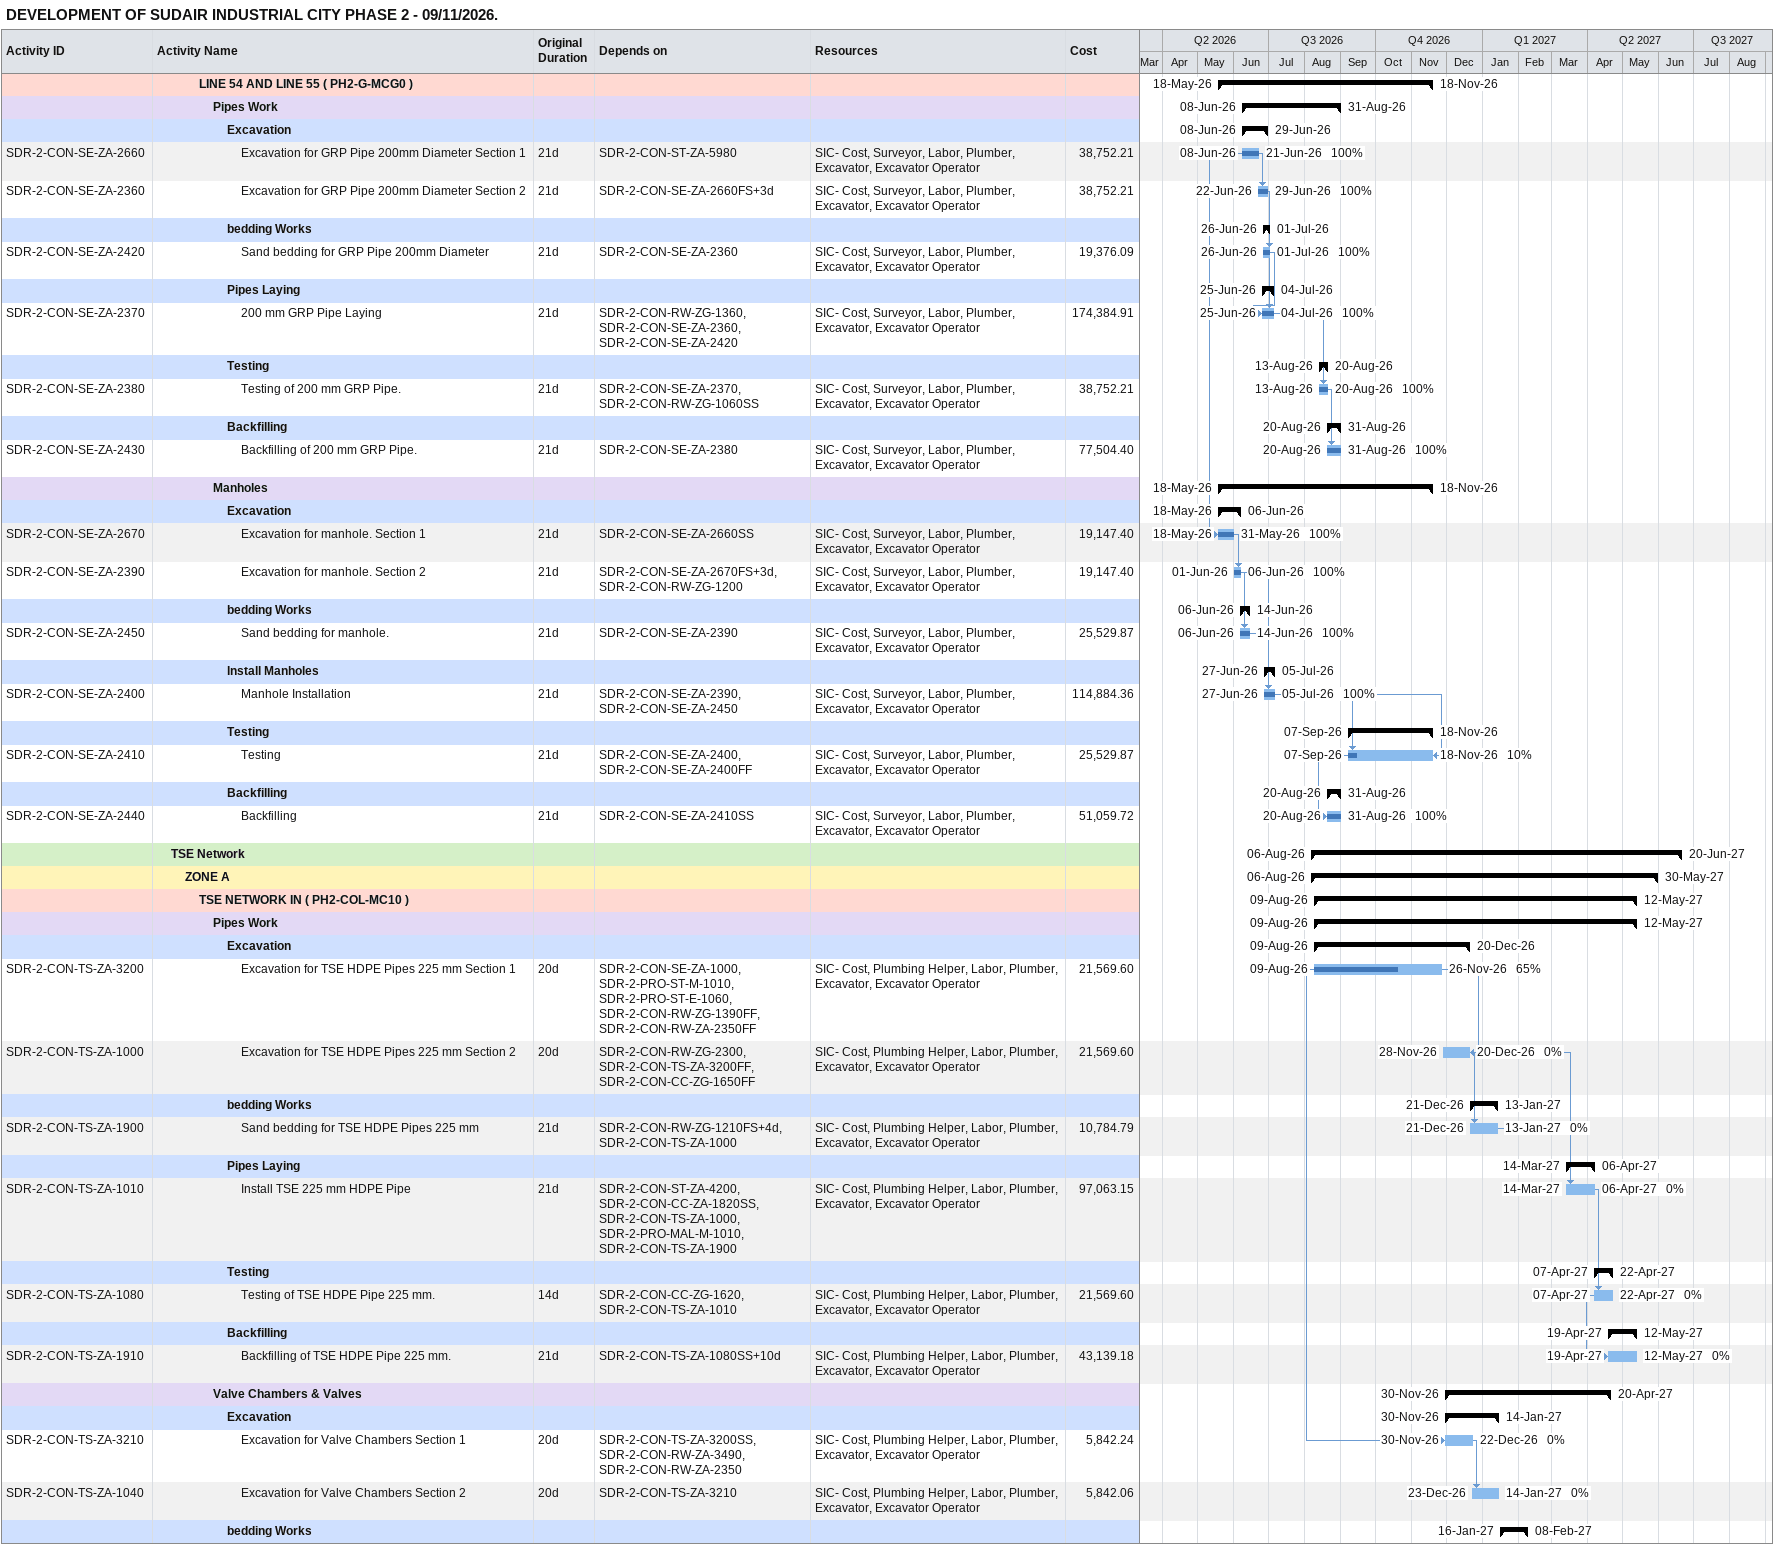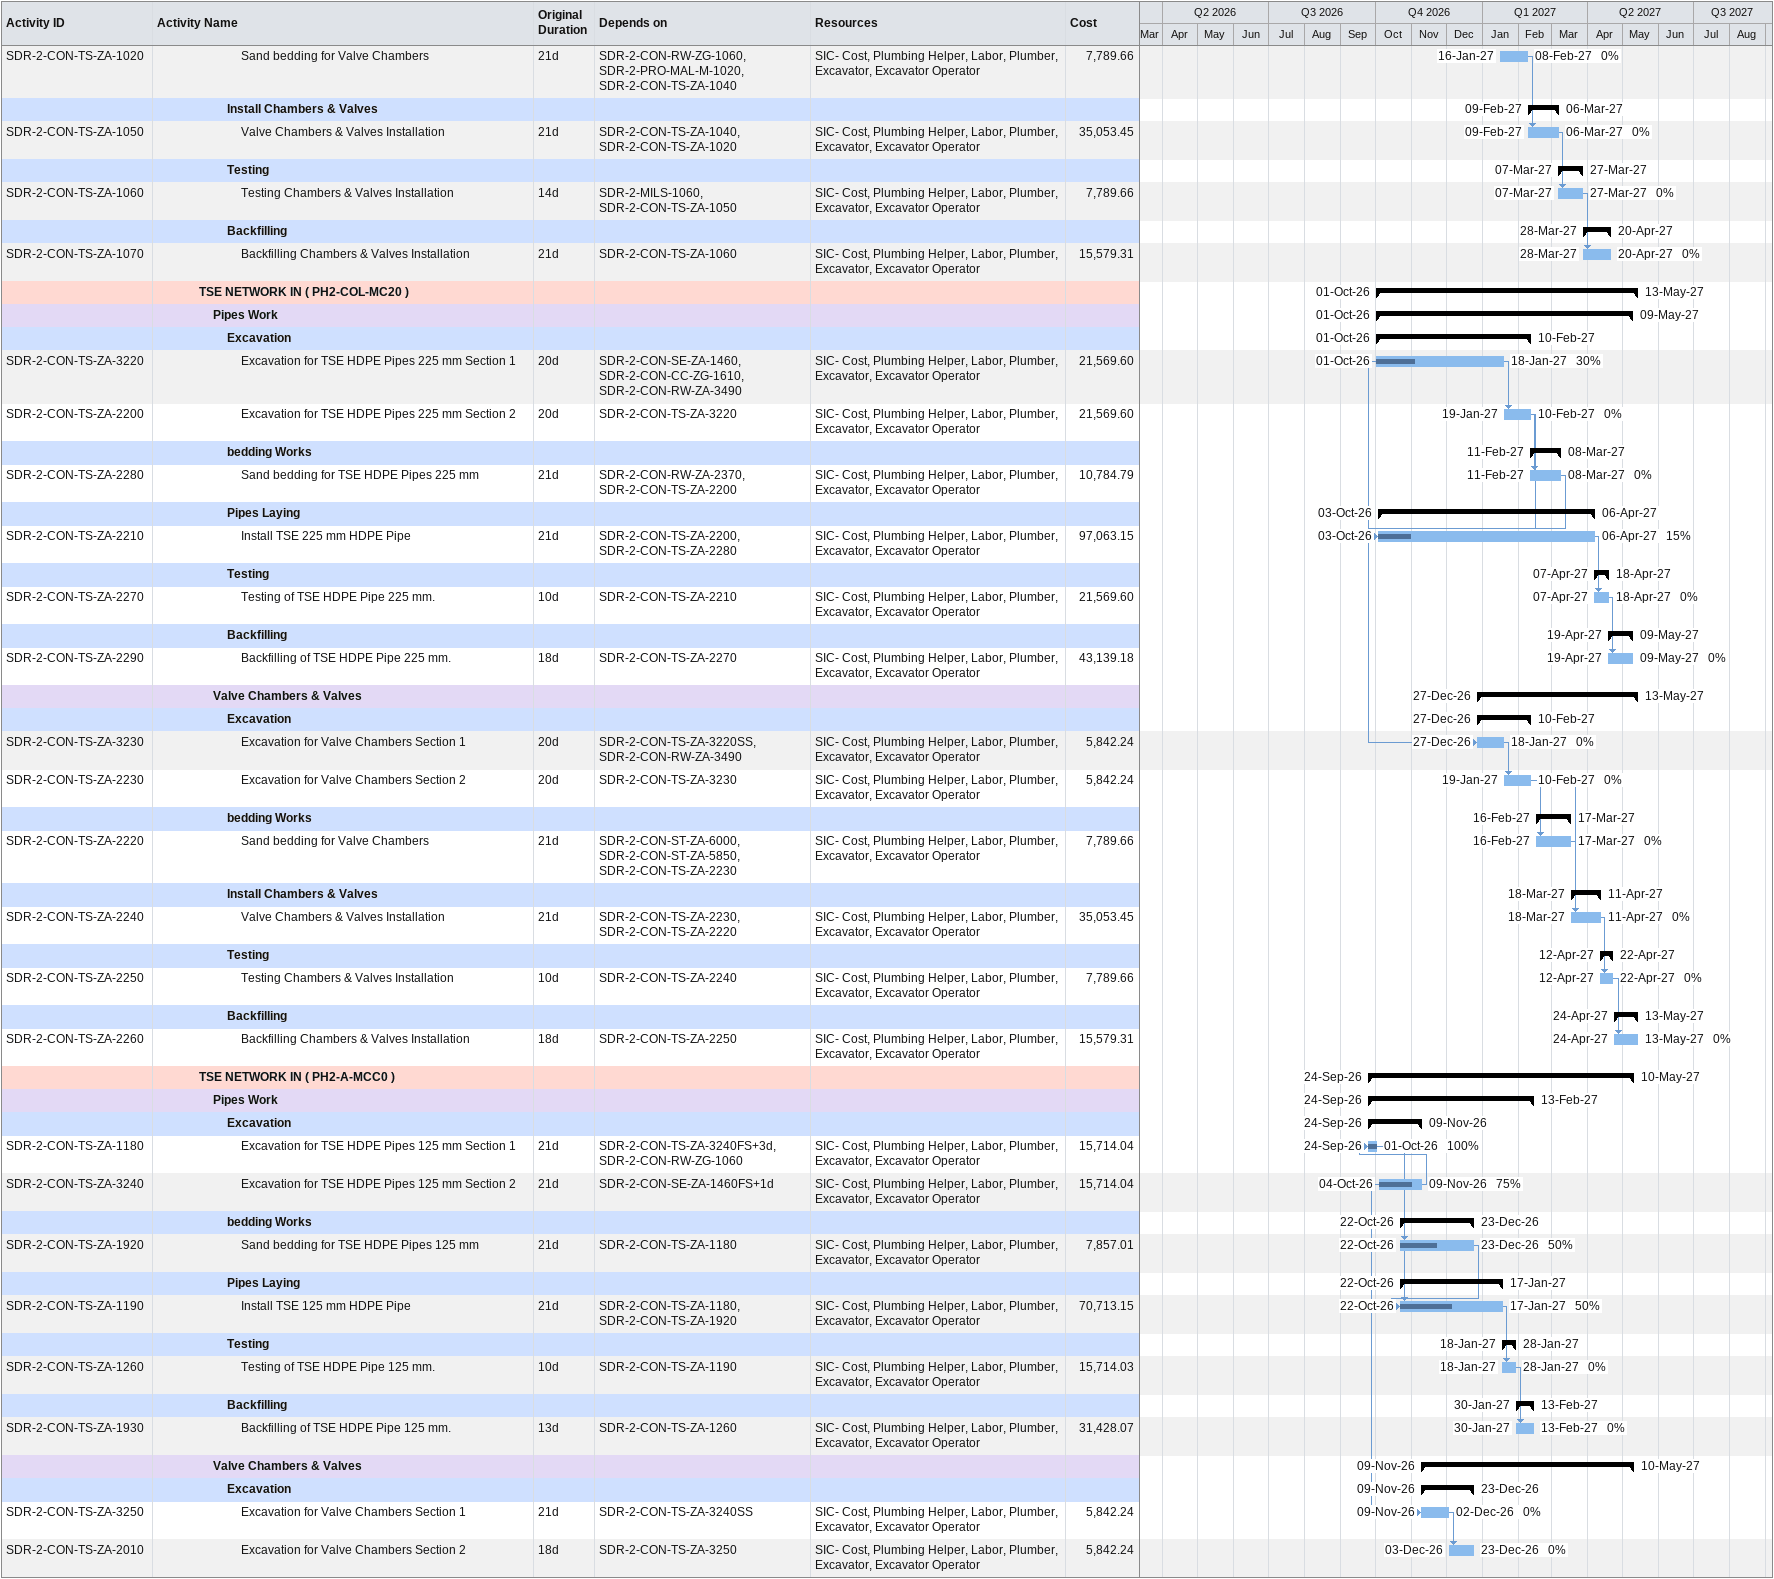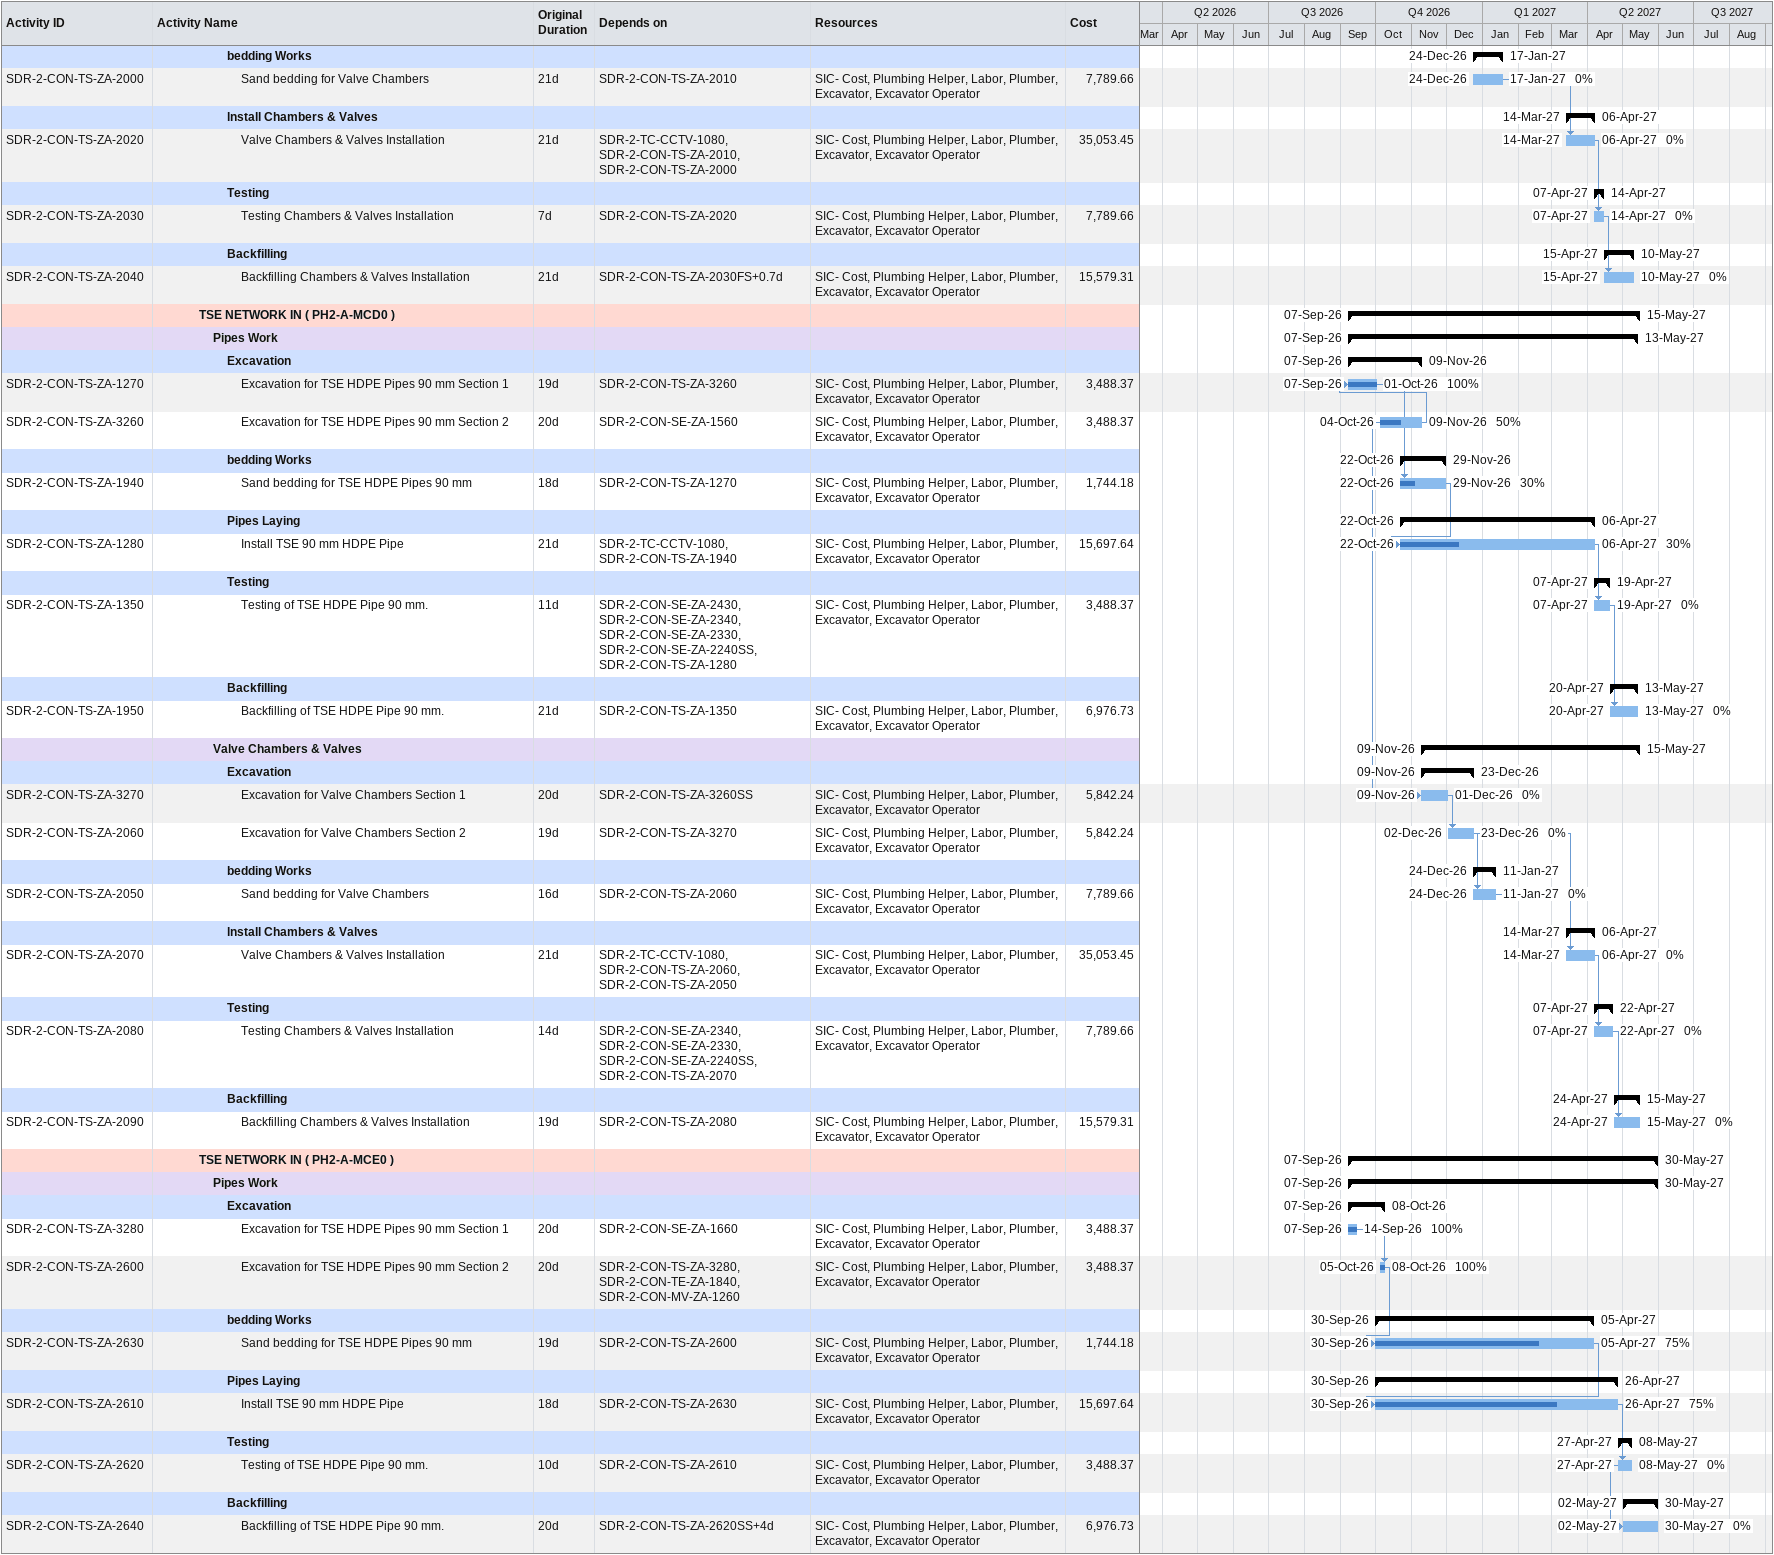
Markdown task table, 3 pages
DEVELOPMENT OF SUDAIR INDUSTRIAL CITY PHASE 2 - 09/11/2026.

| ID | Level | Task | Original duration | Start | Finish | Predecessors | Resources | % complete | Cost |
|---|---|---|---|---|---|---|---|---|---|
|  | 4 | **LINE 54 AND LINE 55 ( PH2-G-MCG0 )** |  | 2026-05-18 | 2026-11-18 |  |  |  |  |
|  | 5 | **Pipes Work** |  | 2026-06-08 | 2026-08-31 |  |  |  |  |
|  | 6 | **Excavation** |  | 2026-06-08 | 2026-06-29 |  |  |  |  |
| SDR-2-CON-SE-ZA-2660 | 7 | Excavation for GRP Pipe 200mm Diameter Section 1 | 21d | 2026-06-08 | 2026-06-21 | SDR-2-CON-ST-ZA-5980 | SIC- Cost, Surveyor, Labor, Plumber, Excavator, Excavator Operator | 100 | 38752.21 |
| SDR-2-CON-SE-ZA-2360 | 7 | Excavation for GRP Pipe 200mm Diameter Section 2 | 21d | 2026-06-22 | 2026-06-29 | SDR-2-CON-SE-ZA-2660FS+3d | SIC- Cost, Surveyor, Labor, Plumber, Excavator, Excavator Operator | 100 | 38752.21 |
|  | 6 | **bedding Works** |  | 2026-06-26 | 2026-07-01 |  |  |  |  |
| SDR-2-CON-SE-ZA-2420 | 7 | Sand bedding for GRP Pipe 200mm Diameter | 21d | 2026-06-26 | 2026-07-01 | SDR-2-CON-SE-ZA-2360 | SIC- Cost, Surveyor, Labor, Plumber, Excavator, Excavator Operator | 100 | 19376.09 |
|  | 6 | **Pipes Laying** |  | 2026-06-25 | 2026-07-04 |  |  |  |  |
| SDR-2-CON-SE-ZA-2370 | 7 | 200 mm GRP Pipe Laying | 21d | 2026-06-25 | 2026-07-04 | SDR-2-CON-RW-ZG-1360, SDR-2-CON-SE-ZA-2360, SDR-2-CON-SE-ZA-2420 | SIC- Cost, Surveyor, Labor, Plumber, Excavator, Excavator Operator | 100 | 174384.91 |
|  | 6 | **Testing** |  | 2026-08-13 | 2026-08-20 |  |  |  |  |
| SDR-2-CON-SE-ZA-2380 | 7 | Testing of 200 mm GRP Pipe. | 21d | 2026-08-13 | 2026-08-20 | SDR-2-CON-SE-ZA-2370, SDR-2-CON-RW-ZG-1060SS | SIC- Cost, Surveyor, Labor, Plumber, Excavator, Excavator Operator | 100 | 38752.21 |
|  | 6 | **Backfilling** |  | 2026-08-20 | 2026-08-31 |  |  |  |  |
| SDR-2-CON-SE-ZA-2430 | 7 | Backfilling of 200 mm GRP Pipe. | 21d | 2026-08-20 | 2026-08-31 | SDR-2-CON-SE-ZA-2380 | SIC- Cost, Surveyor, Labor, Plumber, Excavator, Excavator Operator | 100 | 77504.40 |
|  | 5 | **Manholes** |  | 2026-05-18 | 2026-11-18 |  |  |  |  |
|  | 6 | **Excavation** |  | 2026-05-18 | 2026-06-06 |  |  |  |  |
| SDR-2-CON-SE-ZA-2670 | 7 | Excavation for manhole. Section 1 | 21d | 2026-05-18 | 2026-05-31 | SDR-2-CON-SE-ZA-2660SS | SIC- Cost, Surveyor, Labor, Plumber, Excavator, Excavator Operator | 100 | 19147.40 |
| SDR-2-CON-SE-ZA-2390 | 7 | Excavation for manhole. Section 2 | 21d | 2026-06-01 | 2026-06-06 | SDR-2-CON-SE-ZA-2670FS+3d, SDR-2-CON-RW-ZG-1200 | SIC- Cost, Surveyor, Labor, Plumber, Excavator, Excavator Operator | 100 | 19147.40 |
|  | 6 | **bedding Works** |  | 2026-06-06 | 2026-06-14 |  |  |  |  |
| SDR-2-CON-SE-ZA-2450 | 7 | Sand bedding for manhole. | 21d | 2026-06-06 | 2026-06-14 | SDR-2-CON-SE-ZA-2390 | SIC- Cost, Surveyor, Labor, Plumber, Excavator, Excavator Operator | 100 | 25529.87 |
|  | 6 | **Install Manholes** |  | 2026-06-27 | 2026-07-05 |  |  |  |  |
| SDR-2-CON-SE-ZA-2400 | 7 | Manhole Installation | 21d | 2026-06-27 | 2026-07-05 | SDR-2-CON-SE-ZA-2390, SDR-2-CON-SE-ZA-2450 | SIC- Cost, Surveyor, Labor, Plumber, Excavator, Excavator Operator | 100 | 114884.36 |
|  | 6 | **Testing** |  | 2026-09-07 | 2026-11-18 |  |  |  |  |
| SDR-2-CON-SE-ZA-2410 | 7 | Testing | 21d | 2026-09-07 | 2026-11-18 | SDR-2-CON-SE-ZA-2400, SDR-2-CON-SE-ZA-2400FF | SIC- Cost, Surveyor, Labor, Plumber, Excavator, Excavator Operator | 10 | 25529.87 |
|  | 6 | **Backfilling** |  | 2026-08-20 | 2026-08-31 |  |  |  |  |
| SDR-2-CON-SE-ZA-2440 | 7 | Backfilling | 21d | 2026-08-20 | 2026-08-31 | SDR-2-CON-SE-ZA-2410SS | SIC- Cost, Surveyor, Labor, Plumber, Excavator, Excavator Operator | 100 | 51059.72 |
|  | 2 | **TSE Network** |  | 2026-08-06 | 2027-06-20 |  |  |  |  |
|  | 3 | **ZONE A** |  | 2026-08-06 | 2027-05-30 |  |  |  |  |
|  | 4 | **TSE NETWORK IN ( PH2-COL-MC10 )** |  | 2026-08-09 | 2027-05-12 |  |  |  |  |
|  | 5 | **Pipes Work** |  | 2026-08-09 | 2027-05-12 |  |  |  |  |
|  | 6 | **Excavation** |  | 2026-08-09 | 2026-12-20 |  |  |  |  |
| SDR-2-CON-TS-ZA-3200 | 7 | Excavation for TSE HDPE Pipes 225 mm Section 1 | 20d | 2026-08-09 | 2026-11-26 | SDR-2-CON-SE-ZA-1000, SDR-2-PRO-ST-M-1010, SDR-2-PRO-ST-E-1060, SDR-2-CON-RW-ZG-1390FF, SDR-2-CON-RW-ZA-2350FF | SIC- Cost, Plumbing Helper, Labor, Plumber, Excavator, Excavator Operator | 65 | 21569.60 |
| SDR-2-CON-TS-ZA-1000 | 7 | Excavation for TSE HDPE Pipes 225 mm Section 2 | 20d | 2026-11-28 | 2026-12-20 | SDR-2-CON-RW-ZG-2300, SDR-2-CON-TS-ZA-3200FF, SDR-2-CON-CC-ZG-1650FF | SIC- Cost, Plumbing Helper, Labor, Plumber, Excavator, Excavator Operator | 0 | 21569.60 |
|  | 6 | **bedding Works** |  | 2026-12-21 | 2027-01-13 |  |  |  |  |
| SDR-2-CON-TS-ZA-1900 | 7 | Sand bedding for TSE HDPE Pipes 225 mm | 21d | 2026-12-21 | 2027-01-13 | SDR-2-CON-RW-ZG-1210FS+4d, SDR-2-CON-TS-ZA-1000 | SIC- Cost, Plumbing Helper, Labor, Plumber, Excavator, Excavator Operator | 0 | 10784.79 |
|  | 6 | **Pipes Laying** |  | 2027-03-14 | 2027-04-06 |  |  |  |  |
| SDR-2-CON-TS-ZA-1010 | 7 | Install TSE 225 mm HDPE Pipe | 21d | 2027-03-14 | 2027-04-06 | SDR-2-CON-ST-ZA-4200, SDR-2-CON-CC-ZA-1820SS, SDR-2-CON-TS-ZA-1000, SDR-2-PRO-MAL-M-1010, SDR-2-CON-TS-ZA-1900 | SIC- Cost, Plumbing Helper, Labor, Plumber, Excavator, Excavator Operator | 0 | 97063.15 |
|  | 6 | **Testing** |  | 2027-04-07 | 2027-04-22 |  |  |  |  |
| SDR-2-CON-TS-ZA-1080 | 7 | Testing of TSE HDPE Pipe 225 mm. | 14d | 2027-04-07 | 2027-04-22 | SDR-2-CON-CC-ZG-1620, SDR-2-CON-TS-ZA-1010 | SIC- Cost, Plumbing Helper, Labor, Plumber, Excavator, Excavator Operator | 0 | 21569.60 |
|  | 6 | **Backfilling** |  | 2027-04-19 | 2027-05-12 |  |  |  |  |
| SDR-2-CON-TS-ZA-1910 | 7 | Backfilling of TSE HDPE Pipe 225 mm. | 21d | 2027-04-19 | 2027-05-12 | SDR-2-CON-TS-ZA-1080SS+10d | SIC- Cost, Plumbing Helper, Labor, Plumber, Excavator, Excavator Operator | 0 | 43139.18 |
|  | 5 | **Valve Chambers & Valves** |  | 2026-11-30 | 2027-04-20 |  |  |  |  |
|  | 6 | **Excavation** |  | 2026-11-30 | 2027-01-14 |  |  |  |  |
| SDR-2-CON-TS-ZA-3210 | 7 | Excavation for Valve Chambers Section 1 | 20d | 2026-11-30 | 2026-12-22 | SDR-2-CON-TS-ZA-3200SS, SDR-2-CON-RW-ZA-3490, SDR-2-CON-RW-ZA-2350 | SIC- Cost, Plumbing Helper, Labor, Plumber, Excavator, Excavator Operator | 0 | 5842.24 |
| SDR-2-CON-TS-ZA-1040 | 7 | Excavation for Valve Chambers Section 2 | 20d | 2026-12-23 | 2027-01-14 | SDR-2-CON-TS-ZA-3210 | SIC- Cost, Plumbing Helper, Labor, Plumber, Excavator, Excavator Operator | 0 | 5842.06 |
|  | 6 | **bedding Works** |  | 2027-01-16 | 2027-02-08 |  |  |  |  |
| SDR-2-CON-TS-ZA-1020 | 7 | Sand bedding for Valve Chambers | 21d | 2027-01-16 | 2027-02-08 | SDR-2-CON-RW-ZG-1060, SDR-2-PRO-MAL-M-1020, SDR-2-CON-TS-ZA-1040 | SIC- Cost, Plumbing Helper, Labor, Plumber, Excavator, Excavator Operator | 0 | 7789.66 |
|  | 6 | **Install Chambers & Valves** |  | 2027-02-09 | 2027-03-06 |  |  |  |  |
| SDR-2-CON-TS-ZA-1050 | 7 | Valve Chambers & Valves Installation | 21d | 2027-02-09 | 2027-03-06 | SDR-2-CON-TS-ZA-1040, SDR-2-CON-TS-ZA-1020 | SIC- Cost, Plumbing Helper, Labor, Plumber, Excavator, Excavator Operator | 0 | 35053.45 |
|  | 6 | **Testing** |  | 2027-03-07 | 2027-03-27 |  |  |  |  |
| SDR-2-CON-TS-ZA-1060 | 7 | Testing Chambers & Valves Installation | 14d | 2027-03-07 | 2027-03-27 | SDR-2-MILS-1060, SDR-2-CON-TS-ZA-1050 | SIC- Cost, Plumbing Helper, Labor, Plumber, Excavator, Excavator Operator | 0 | 7789.66 |
|  | 6 | **Backfilling** |  | 2027-03-28 | 2027-04-20 |  |  |  |  |
| SDR-2-CON-TS-ZA-1070 | 7 | Backfilling Chambers & Valves Installation | 21d | 2027-03-28 | 2027-04-20 | SDR-2-CON-TS-ZA-1060 | SIC- Cost, Plumbing Helper, Labor, Plumber, Excavator, Excavator Operator | 0 | 15579.31 |
|  | 4 | **TSE NETWORK IN ( PH2-COL-MC20 )** |  | 2026-10-01 | 2027-05-13 |  |  |  |  |
|  | 5 | **Pipes Work** |  | 2026-10-01 | 2027-05-09 |  |  |  |  |
|  | 6 | **Excavation** |  | 2026-10-01 | 2027-02-10 |  |  |  |  |
| SDR-2-CON-TS-ZA-3220 | 7 | Excavation for TSE HDPE Pipes 225 mm Section 1 | 20d | 2026-10-01 | 2027-01-18 | SDR-2-CON-SE-ZA-1460, SDR-2-CON-CC-ZG-1610, SDR-2-CON-RW-ZA-3490 | SIC- Cost, Plumbing Helper, Labor, Plumber, Excavator, Excavator Operator | 30 | 21569.60 |
| SDR-2-CON-TS-ZA-2200 | 7 | Excavation for TSE HDPE Pipes 225 mm Section 2 | 20d | 2027-01-19 | 2027-02-10 | SDR-2-CON-TS-ZA-3220 | SIC- Cost, Plumbing Helper, Labor, Plumber, Excavator, Excavator Operator | 0 | 21569.60 |
|  | 6 | **bedding Works** |  | 2027-02-11 | 2027-03-08 |  |  |  |  |
| SDR-2-CON-TS-ZA-2280 | 7 | Sand bedding for TSE HDPE Pipes 225 mm | 21d | 2027-02-11 | 2027-03-08 | SDR-2-CON-RW-ZA-2370, SDR-2-CON-TS-ZA-2200 | SIC- Cost, Plumbing Helper, Labor, Plumber, Excavator, Excavator Operator | 0 | 10784.79 |
|  | 6 | **Pipes Laying** |  | 2026-10-03 | 2027-04-06 |  |  |  |  |
| SDR-2-CON-TS-ZA-2210 | 7 | Install TSE 225 mm HDPE Pipe | 21d | 2026-10-03 | 2027-04-06 | SDR-2-CON-TS-ZA-2200, SDR-2-CON-TS-ZA-2280 | SIC- Cost, Plumbing Helper, Labor, Plumber, Excavator, Excavator Operator | 15 | 97063.15 |
|  | 6 | **Testing** |  | 2027-04-07 | 2027-04-18 |  |  |  |  |
| SDR-2-CON-TS-ZA-2270 | 7 | Testing of TSE HDPE Pipe 225 mm. | 10d | 2027-04-07 | 2027-04-18 | SDR-2-CON-TS-ZA-2210 | SIC- Cost, Plumbing Helper, Labor, Plumber, Excavator, Excavator Operator | 0 | 21569.60 |
|  | 6 | **Backfilling** |  | 2027-04-19 | 2027-05-09 |  |  |  |  |
| SDR-2-CON-TS-ZA-2290 | 7 | Backfilling of TSE HDPE Pipe 225 mm. | 18d | 2027-04-19 | 2027-05-09 | SDR-2-CON-TS-ZA-2270 | SIC- Cost, Plumbing Helper, Labor, Plumber, Excavator, Excavator Operator | 0 | 43139.18 |
|  | 5 | **Valve Chambers & Valves** |  | 2026-12-27 | 2027-05-13 |  |  |  |  |
|  | 6 | **Excavation** |  | 2026-12-27 | 2027-02-10 |  |  |  |  |
| SDR-2-CON-TS-ZA-3230 | 7 | Excavation for Valve Chambers Section 1 | 20d | 2026-12-27 | 2027-01-18 | SDR-2-CON-TS-ZA-3220SS, SDR-2-CON-RW-ZA-3490 | SIC- Cost, Plumbing Helper, Labor, Plumber, Excavator, Excavator Operator | 0 | 5842.24 |
| SDR-2-CON-TS-ZA-2230 | 7 | Excavation for Valve Chambers Section 2 | 20d | 2027-01-19 | 2027-02-10 | SDR-2-CON-TS-ZA-3230 | SIC- Cost, Plumbing Helper, Labor, Plumber, Excavator, Excavator Operator | 0 | 5842.24 |
|  | 6 | **bedding Works** |  | 2027-02-16 | 2027-03-17 |  |  |  |  |
| SDR-2-CON-TS-ZA-2220 | 7 | Sand bedding for Valve Chambers | 21d | 2027-02-16 | 2027-03-17 | SDR-2-CON-ST-ZA-6000, SDR-2-CON-ST-ZA-5850, SDR-2-CON-TS-ZA-2230 | SIC- Cost, Plumbing Helper, Labor, Plumber, Excavator, Excavator Operator | 0 | 7789.66 |
|  | 6 | **Install Chambers & Valves** |  | 2027-03-18 | 2027-04-11 |  |  |  |  |
| SDR-2-CON-TS-ZA-2240 | 7 | Valve Chambers & Valves Installation | 21d | 2027-03-18 | 2027-04-11 | SDR-2-CON-TS-ZA-2230, SDR-2-CON-TS-ZA-2220 | SIC- Cost, Plumbing Helper, Labor, Plumber, Excavator, Excavator Operator | 0 | 35053.45 |
|  | 6 | **Testing** |  | 2027-04-12 | 2027-04-22 |  |  |  |  |
| SDR-2-CON-TS-ZA-2250 | 7 | Testing Chambers & Valves Installation | 10d | 2027-04-12 | 2027-04-22 | SDR-2-CON-TS-ZA-2240 | SIC- Cost, Plumbing Helper, Labor, Plumber, Excavator, Excavator Operator | 0 | 7789.66 |
|  | 6 | **Backfilling** |  | 2027-04-24 | 2027-05-13 |  |  |  |  |
| SDR-2-CON-TS-ZA-2260 | 7 | Backfilling Chambers & Valves Installation | 18d | 2027-04-24 | 2027-05-13 | SDR-2-CON-TS-ZA-2250 | SIC- Cost, Plumbing Helper, Labor, Plumber, Excavator, Excavator Operator | 0 | 15579.31 |
|  | 4 | **TSE NETWORK IN ( PH2-A-MCC0 )** |  | 2026-09-24 | 2027-05-10 |  |  |  |  |
|  | 5 | **Pipes Work** |  | 2026-09-24 | 2027-02-13 |  |  |  |  |
|  | 6 | **Excavation** |  | 2026-09-24 | 2026-11-09 |  |  |  |  |
| SDR-2-CON-TS-ZA-1180 | 7 | Excavation for TSE HDPE Pipes 125 mm Section 1 | 21d | 2026-09-24 | 2026-10-01 | SDR-2-CON-TS-ZA-3240FS+3d, SDR-2-CON-RW-ZG-1060 | SIC- Cost, Plumbing Helper, Labor, Plumber, Excavator, Excavator Operator | 100 | 15714.04 |
| SDR-2-CON-TS-ZA-3240 | 7 | Excavation for TSE HDPE Pipes 125 mm Section 2 | 21d | 2026-10-04 | 2026-11-09 | SDR-2-CON-SE-ZA-1460FS+1d | SIC- Cost, Plumbing Helper, Labor, Plumber, Excavator, Excavator Operator | 75 | 15714.04 |
|  | 6 | **bedding Works** |  | 2026-10-22 | 2026-12-23 |  |  |  |  |
| SDR-2-CON-TS-ZA-1920 | 7 | Sand bedding for TSE HDPE Pipes 125 mm | 21d | 2026-10-22 | 2026-12-23 | SDR-2-CON-TS-ZA-1180 | SIC- Cost, Plumbing Helper, Labor, Plumber, Excavator, Excavator Operator | 50 | 7857.01 |
|  | 6 | **Pipes Laying** |  | 2026-10-22 | 2027-01-17 |  |  |  |  |
| SDR-2-CON-TS-ZA-1190 | 7 | Install TSE 125 mm HDPE Pipe | 21d | 2026-10-22 | 2027-01-17 | SDR-2-CON-TS-ZA-1180, SDR-2-CON-TS-ZA-1920 | SIC- Cost, Plumbing Helper, Labor, Plumber, Excavator, Excavator Operator | 50 | 70713.15 |
|  | 6 | **Testing** |  | 2027-01-18 | 2027-01-28 |  |  |  |  |
| SDR-2-CON-TS-ZA-1260 | 7 | Testing of TSE HDPE Pipe 125 mm. | 10d | 2027-01-18 | 2027-01-28 | SDR-2-CON-TS-ZA-1190 | SIC- Cost, Plumbing Helper, Labor, Plumber, Excavator, Excavator Operator | 0 | 15714.03 |
|  | 6 | **Backfilling** |  | 2027-01-30 | 2027-02-13 |  |  |  |  |
| SDR-2-CON-TS-ZA-1930 | 7 | Backfilling of TSE HDPE Pipe 125 mm. | 13d | 2027-01-30 | 2027-02-13 | SDR-2-CON-TS-ZA-1260 | SIC- Cost, Plumbing Helper, Labor, Plumber, Excavator, Excavator Operator | 0 | 31428.07 |
|  | 5 | **Valve Chambers & Valves** |  | 2026-11-09 | 2027-05-10 |  |  |  |  |
|  | 6 | **Excavation** |  | 2026-11-09 | 2026-12-23 |  |  |  |  |
| SDR-2-CON-TS-ZA-3250 | 7 | Excavation for Valve Chambers Section 1 | 21d | 2026-11-09 | 2026-12-02 | SDR-2-CON-TS-ZA-3240SS | SIC- Cost, Plumbing Helper, Labor, Plumber, Excavator, Excavator Operator | 0 | 5842.24 |
| SDR-2-CON-TS-ZA-2010 | 7 | Excavation for Valve Chambers Section 2 | 18d | 2026-12-03 | 2026-12-23 | SDR-2-CON-TS-ZA-3250 | SIC- Cost, Plumbing Helper, Labor, Plumber, Excavator, Excavator Operator | 0 | 5842.24 |
|  | 6 | **bedding Works** |  | 2026-12-24 | 2027-01-17 |  |  |  |  |
| SDR-2-CON-TS-ZA-2000 | 7 | Sand bedding for Valve Chambers | 21d | 2026-12-24 | 2027-01-17 | SDR-2-CON-TS-ZA-2010 | SIC- Cost, Plumbing Helper, Labor, Plumber, Excavator, Excavator Operator | 0 | 7789.66 |
|  | 6 | **Install Chambers & Valves** |  | 2027-03-14 | 2027-04-06 |  |  |  |  |
| SDR-2-CON-TS-ZA-2020 | 7 | Valve Chambers & Valves Installation | 21d | 2027-03-14 | 2027-04-06 | SDR-2-TC-CCTV-1080, SDR-2-CON-TS-ZA-2010, SDR-2-CON-TS-ZA-2000 | SIC- Cost, Plumbing Helper, Labor, Plumber, Excavator, Excavator Operator | 0 | 35053.45 |
|  | 6 | **Testing** |  | 2027-04-07 | 2027-04-14 |  |  |  |  |
| SDR-2-CON-TS-ZA-2030 | 7 | Testing Chambers & Valves Installation | 7d | 2027-04-07 | 2027-04-14 | SDR-2-CON-TS-ZA-2020 | SIC- Cost, Plumbing Helper, Labor, Plumber, Excavator, Excavator Operator | 0 | 7789.66 |
|  | 6 | **Backfilling** |  | 2027-04-15 | 2027-05-10 |  |  |  |  |
| SDR-2-CON-TS-ZA-2040 | 7 | Backfilling Chambers & Valves Installation | 21d | 2027-04-15 | 2027-05-10 | SDR-2-CON-TS-ZA-2030FS+0.7d | SIC- Cost, Plumbing Helper, Labor, Plumber, Excavator, Excavator Operator | 0 | 15579.31 |
|  | 4 | **TSE NETWORK IN ( PH2-A-MCD0 )** |  | 2026-09-07 | 2027-05-15 |  |  |  |  |
|  | 5 | **Pipes Work** |  | 2026-09-07 | 2027-05-13 |  |  |  |  |
|  | 6 | **Excavation** |  | 2026-09-07 | 2026-11-09 |  |  |  |  |
| SDR-2-CON-TS-ZA-1270 | 7 | Excavation for TSE HDPE Pipes 90 mm Section 1 | 19d | 2026-09-07 | 2026-10-01 | SDR-2-CON-TS-ZA-3260 | SIC- Cost, Plumbing Helper, Labor, Plumber, Excavator, Excavator Operator | 100 | 3488.37 |
| SDR-2-CON-TS-ZA-3260 | 7 | Excavation for TSE HDPE Pipes 90 mm Section 2 | 20d | 2026-10-04 | 2026-11-09 | SDR-2-CON-SE-ZA-1560 | SIC- Cost, Plumbing Helper, Labor, Plumber, Excavator, Excavator Operator | 50 | 3488.37 |
|  | 6 | **bedding Works** |  | 2026-10-22 | 2026-11-29 |  |  |  |  |
| SDR-2-CON-TS-ZA-1940 | 7 | Sand bedding for TSE HDPE Pipes 90 mm | 18d | 2026-10-22 | 2026-11-29 | SDR-2-CON-TS-ZA-1270 | SIC- Cost, Plumbing Helper, Labor, Plumber, Excavator, Excavator Operator | 30 | 1744.18 |
|  | 6 | **Pipes Laying** |  | 2026-10-22 | 2027-04-06 |  |  |  |  |
| SDR-2-CON-TS-ZA-1280 | 7 | Install TSE 90 mm HDPE Pipe | 21d | 2026-10-22 | 2027-04-06 | SDR-2-TC-CCTV-1080, SDR-2-CON-TS-ZA-1940 | SIC- Cost, Plumbing Helper, Labor, Plumber, Excavator, Excavator Operator | 30 | 15697.64 |
|  | 6 | **Testing** |  | 2027-04-07 | 2027-04-19 |  |  |  |  |
| SDR-2-CON-TS-ZA-1350 | 7 | Testing of TSE HDPE Pipe 90 mm. | 11d | 2027-04-07 | 2027-04-19 | SDR-2-CON-SE-ZA-2430, SDR-2-CON-SE-ZA-2340, SDR-2-CON-SE-ZA-2330, SDR-2-CON-SE-ZA-2240SS, SDR-2-CON-TS-ZA-1280 | SIC- Cost, Plumbing Helper, Labor, Plumber, Excavator, Excavator Operator | 0 | 3488.37 |
|  | 6 | **Backfilling** |  | 2027-04-20 | 2027-05-13 |  |  |  |  |
| SDR-2-CON-TS-ZA-1950 | 7 | Backfilling of TSE HDPE Pipe 90 mm. | 21d | 2027-04-20 | 2027-05-13 | SDR-2-CON-TS-ZA-1350 | SIC- Cost, Plumbing Helper, Labor, Plumber, Excavator, Excavator Operator | 0 | 6976.73 |
|  | 5 | **Valve Chambers & Valves** |  | 2026-11-09 | 2027-05-15 |  |  |  |  |
|  | 6 | **Excavation** |  | 2026-11-09 | 2026-12-23 |  |  |  |  |
| SDR-2-CON-TS-ZA-3270 | 7 | Excavation for Valve Chambers Section 1 | 20d | 2026-11-09 | 2026-12-01 | SDR-2-CON-TS-ZA-3260SS | SIC- Cost, Plumbing Helper, Labor, Plumber, Excavator, Excavator Operator | 0 | 5842.24 |
| SDR-2-CON-TS-ZA-2060 | 7 | Excavation for Valve Chambers Section 2 | 19d | 2026-12-02 | 2026-12-23 | SDR-2-CON-TS-ZA-3270 | SIC- Cost, Plumbing Helper, Labor, Plumber, Excavator, Excavator Operator | 0 | 5842.24 |
|  | 6 | **bedding Works** |  | 2026-12-24 | 2027-01-11 |  |  |  |  |
| SDR-2-CON-TS-ZA-2050 | 7 | Sand bedding for Valve Chambers | 16d | 2026-12-24 | 2027-01-11 | SDR-2-CON-TS-ZA-2060 | SIC- Cost, Plumbing Helper, Labor, Plumber, Excavator, Excavator Operator | 0 | 7789.66 |
|  | 6 | **Install Chambers & Valves** |  | 2027-03-14 | 2027-04-06 |  |  |  |  |
| SDR-2-CON-TS-ZA-2070 | 7 | Valve Chambers & Valves Installation | 21d | 2027-03-14 | 2027-04-06 | SDR-2-TC-CCTV-1080, SDR-2-CON-TS-ZA-2060, SDR-2-CON-TS-ZA-2050 | SIC- Cost, Plumbing Helper, Labor, Plumber, Excavator, Excavator Operator | 0 | 35053.45 |
|  | 6 | **Testing** |  | 2027-04-07 | 2027-04-22 |  |  |  |  |
| SDR-2-CON-TS-ZA-2080 | 7 | Testing Chambers & Valves Installation | 14d | 2027-04-07 | 2027-04-22 | SDR-2-CON-SE-ZA-2340, SDR-2-CON-SE-ZA-2330, SDR-2-CON-SE-ZA-2240SS, SDR-2-CON-TS-ZA-2070 | SIC- Cost, Plumbing Helper, Labor, Plumber, Excavator, Excavator Operator | 0 | 7789.66 |
|  | 6 | **Backfilling** |  | 2027-04-24 | 2027-05-15 |  |  |  |  |
| SDR-2-CON-TS-ZA-2090 | 7 | Backfilling Chambers & Valves Installation | 19d | 2027-04-24 | 2027-05-15 | SDR-2-CON-TS-ZA-2080 | SIC- Cost, Plumbing Helper, Labor, Plumber, Excavator, Excavator Operator | 0 | 15579.31 |
|  | 4 | **TSE NETWORK IN ( PH2-A-MCE0 )** |  | 2026-09-07 | 2027-05-30 |  |  |  |  |
|  | 5 | **Pipes Work** |  | 2026-09-07 | 2027-05-30 |  |  |  |  |
|  | 6 | **Excavation** |  | 2026-09-07 | 2026-10-08 |  |  |  |  |
| SDR-2-CON-TS-ZA-3280 | 7 | Excavation for TSE HDPE Pipes 90 mm Section 1 | 20d | 2026-09-07 | 2026-09-14 | SDR-2-CON-SE-ZA-1660 | SIC- Cost, Plumbing Helper, Labor, Plumber, Excavator, Excavator Operator | 100 | 3488.37 |
| SDR-2-CON-TS-ZA-2600 | 7 | Excavation for TSE HDPE Pipes 90 mm Section 2 | 20d | 2026-10-05 | 2026-10-08 | SDR-2-CON-TS-ZA-3280, SDR-2-CON-TE-ZA-1840, SDR-2-CON-MV-ZA-1260 | SIC- Cost, Plumbing Helper, Labor, Plumber, Excavator, Excavator Operator | 100 | 3488.37 |
|  | 6 | **bedding Works** |  | 2026-09-30 | 2027-04-05 |  |  |  |  |
| SDR-2-CON-TS-ZA-2630 | 7 | Sand bedding for TSE HDPE Pipes 90 mm | 19d | 2026-09-30 | 2027-04-05 | SDR-2-CON-TS-ZA-2600 | SIC- Cost, Plumbing Helper, Labor, Plumber, Excavator, Excavator Operator | 75 | 1744.18 |
|  | 6 | **Pipes Laying** |  | 2026-09-30 | 2027-04-26 |  |  |  |  |
| SDR-2-CON-TS-ZA-2610 | 7 | Install TSE 90 mm HDPE Pipe | 18d | 2026-09-30 | 2027-04-26 | SDR-2-CON-TS-ZA-2630 | SIC- Cost, Plumbing Helper, Labor, Plumber, Excavator, Excavator Operator | 75 | 15697.64 |
|  | 6 | **Testing** |  | 2027-04-27 | 2027-05-08 |  |  |  |  |
| SDR-2-CON-TS-ZA-2620 | 7 | Testing of TSE HDPE Pipe 90 mm. | 10d | 2027-04-27 | 2027-05-08 | SDR-2-CON-TS-ZA-2610 | SIC- Cost, Plumbing Helper, Labor, Plumber, Excavator, Excavator Operator | 0 | 3488.37 |
|  | 6 | **Backfilling** |  | 2027-05-02 | 2027-05-30 |  |  |  |  |
| SDR-2-CON-TS-ZA-2640 | 7 | Backfilling of TSE HDPE Pipe 90 mm. | 20d | 2027-05-02 | 2027-05-30 | SDR-2-CON-TS-ZA-2620SS+4d | SIC- Cost, Plumbing Helper, Labor, Plumber, Excavator, Excavator Operator | 0 | 6976.73 |
